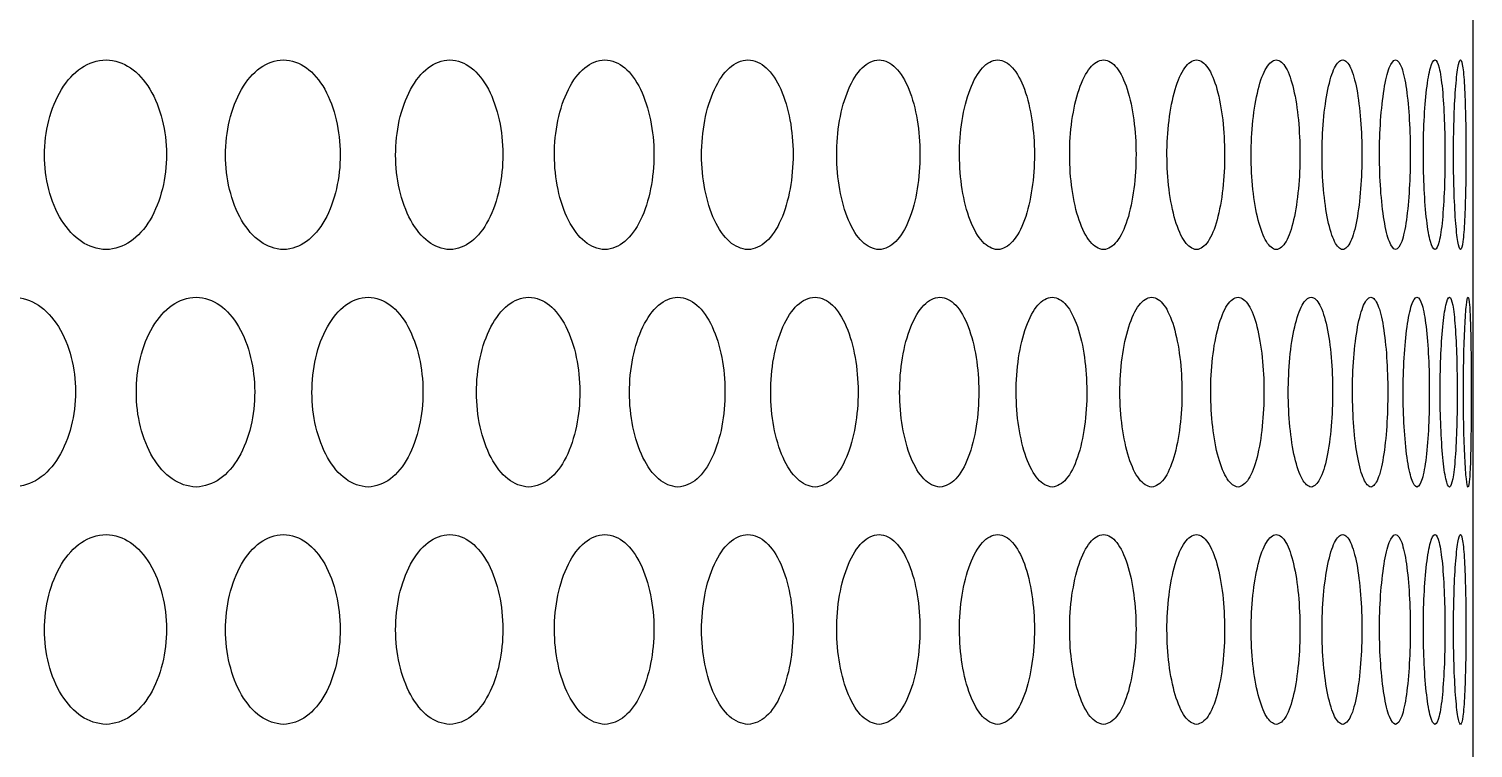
# Model space of a CAD drawing. Header units: millimetres. Extents: x 750 to 8479, y 2174 to 4333.
# Drawn here: x 1466.5 to 1527.4, y 2814.1 to 2844.4 of the extents above; entities that cross this region are included whole.
import ezdxf

# ---------------------------------------------------------------- set-up
doc = ezdxf.new("R2010")
doc.units = ezdxf.units.MM
doc.header["$LTSCALE"] = 153.67
doc.layers.get('0').update_dxf_attribs({"linetype": 'CONTINUOUS'})
doc.layers.add('02___PRT_ALL_AXES', color=7, linetype='CONTINUOUS')

msp = doc.modelspace()

# ---------------------------------------------------------------- linework, layer by layer
at = {"color": 0, "linetype": 'Continuous'}
for p, q in [((1527.40228, 3065.06162), (1527.40228, 2622.77021)), ((1527.41179, 2622.77021), (1527.41179, 3065.06162))]:
    msp.add_line(p, q, dxfattribs=at)
at = {"layer": '02___PRT_ALL_AXES', "color": 0, "linetype": 'Continuous'}
for points in [[(1469.79334, 2835.06591), (1469.41357, 2835.08775), (1468.73133, 2835.29974), (1467.8674, 2836.24269), (1467.32065, 2837.58256), (1467.14017, 2839.04925), (1467.31337, 2840.52312), (1467.85904, 2841.87762), (1468.72748, 2842.83075), (1469.41204, 2843.04428), (1469.79334, 2843.06591)], [(1469.79334, 2843.06591), (1470.17311, 2843.04407), (1470.84911, 2842.83209), (1471.69293, 2841.88914), (1472.22098, 2840.54927), (1472.39436, 2839.08257), (1472.22798, 2837.60871), (1471.70106, 2836.25421), (1470.85292, 2835.30107), (1470.17463, 2835.08754), (1469.79334, 2835.06591)], [(1477.27173, 2835.06591), (1476.91449, 2835.08775), (1476.27239, 2835.29974), (1475.45871, 2836.24269), (1474.94346, 2837.58256), (1474.77333, 2839.04925), (1474.9366, 2840.52312), (1475.45084, 2841.87762), (1476.26877, 2842.83075), (1476.91305, 2843.04428), (1477.27173, 2843.06591)], [(1477.27173, 2843.06591), (1477.62898, 2843.04407), (1478.2646, 2842.83209), (1479.05739, 2841.88914), (1479.55321, 2840.54927), (1479.71596, 2839.08257), (1479.55978, 2837.60871), (1479.06502, 2836.25421), (1478.26817, 2835.30107), (1477.63042, 2835.08754), (1477.27173, 2835.06591)], [(1484.28468, 2835.06591), (1483.95079, 2835.08775), (1483.35034, 2835.29974), (1482.58879, 2836.24269), (1482.10624, 2837.58256), (1481.94687, 2839.04925), (1482.09982, 2840.52312), (1482.58142, 2841.87762), (1483.34695, 2842.83075), (1483.94944, 2843.04428), (1484.28468, 2843.06591)], [(1484.28468, 2843.06591), (1484.61858, 2843.04407), (1485.21232, 2842.83209), (1485.95224, 2841.88914), (1486.41467, 2840.54927), (1486.56642, 2839.08257), (1486.4208, 2837.60871), (1485.95936, 2836.25421), (1485.21566, 2835.30107), (1484.61992, 2835.08754), (1484.28468, 2835.06591)], [(1490.81584, 2835.06591), (1490.50608, 2835.08775), (1489.94867, 2835.29974), (1489.24104, 2836.24269), (1488.79232, 2837.58256), (1488.64406, 2839.04925), (1488.78634, 2840.52312), (1489.23419, 2841.87762), (1489.94553, 2842.83075), (1490.50483, 2843.04428), (1490.81584, 2843.06591)], [(1490.81584, 2843.06591), (1491.12561, 2843.04407), (1491.6761, 2842.83209), (1492.36143, 2841.88914), (1492.78939, 2840.54927), (1492.92978, 2839.08257), (1492.79506, 2837.60871), (1492.36802, 2836.25421), (1491.67919, 2835.30107), (1491.12686, 2835.08754), (1490.81584, 2835.06591)], [(1496.85001, 2835.06591), (1496.5651, 2835.08775), (1496.05203, 2835.29974), (1495.39996, 2836.24269), (1494.98611, 2837.58256), (1494.84932, 2839.04925), (1494.9806, 2840.52312), (1495.39364, 2841.87762), (1496.04914, 2842.83075), (1496.56395, 2843.04428), (1496.85001, 2843.06591)], [(1496.85001, 2843.06591), (1497.13493, 2843.04407), (1497.64088, 2842.83209), (1498.27002, 2841.88914), (1498.66253, 2840.54927), (1498.79122, 2839.08257), (1498.66772, 2837.60871), (1498.27607, 2836.25421), (1497.64372, 2835.30107), (1497.13607, 2835.08754), (1496.85001, 2835.06591)], [(1502.37314, 2835.06591), (1502.11373, 2835.08775), (1501.64621, 2835.29974), (1501.05121, 2836.24269), (1500.6732, 2837.58256), (1500.5482, 2839.04925), (1500.66816, 2840.52312), (1501.04544, 2841.87762), (1501.64357, 2842.83075), (1502.11269, 2843.04428), (1502.37314, 2843.06591)], [(1502.37314, 2843.06591), (1502.63254, 2843.04407), (1503.09277, 2842.83209), (1503.66425, 2841.88914), (1504.02039, 2840.54927), (1504.1371, 2839.08257), (1504.0251, 2837.60871), (1503.66975, 2836.25421), (1503.09536, 2835.30107), (1502.63358, 2835.08754), (1502.37314, 2835.06591)], [(1507.37235, 2835.06591), (1507.13907, 2835.08775), (1506.71817, 2835.29974), (1506.18163, 2836.24269), (1505.84033, 2837.58256), (1505.72741, 2839.04925), (1505.83579, 2840.52312), (1506.17643, 2841.87762), (1506.71579, 2842.83075), (1507.13813, 2843.04428), (1507.37235, 2843.06591)], [(1507.37235, 2843.06591), (1507.60563, 2843.04407), (1508.01908, 2842.83209), (1508.53158, 2841.88914), (1508.85051, 2840.54927), (1508.95496, 2839.08257), (1508.85473, 2837.60871), (1508.5365, 2836.25421), (1508.0214, 2835.30107), (1507.60657, 2835.08754), (1507.37235, 2835.06591)], [(1511.83601, 2835.06591), (1511.62939, 2835.08775), (1511.2561, 2835.29974), (1510.77927, 2836.24269), (1510.47549, 2837.58256), (1510.3749, 2839.04925), (1510.47144, 2840.52312), (1510.77465, 2841.87762), (1511.25399, 2842.83075), (1511.62856, 2843.04428), (1511.83601, 2843.06591)], [(1511.83601, 2843.06591), (1512.04263, 2843.04407), (1512.40833, 2842.83209), (1512.86065, 2841.88914), (1513.14163, 2840.54927), (1513.23358, 2839.08257), (1513.14535, 2837.60871), (1512.86499, 2836.25421), (1512.41038, 2835.30107), (1512.04346, 2835.08754), (1511.83601, 2835.06591)], [(1515.75373, 2835.06591), (1515.57425, 2835.08775), (1515.24943, 2835.29974), (1514.83343, 2836.24269), (1514.56786, 2837.58256), (1514.47985, 2839.04925), (1514.56432, 2840.52312), (1514.82939, 2841.87762), (1515.2476, 2842.83075), (1515.57353, 2843.04428), (1515.75373, 2843.06591)], [(1515.75373, 2843.06591), (1515.93321, 2843.04407), (1516.2503, 2842.83209), (1516.64138, 2841.88914), (1516.88377, 2840.54927), (1516.963, 2839.08257), (1516.88698, 2837.60871), (1516.64514, 2836.25421), (1516.25208, 2835.30107), (1515.93393, 2835.08754), (1515.75373, 2835.06591)], [(1519.11637, 2835.06591), (1518.96445, 2835.08775), (1518.68887, 2835.29974), (1518.33466, 2836.24269), (1518.10793, 2837.58256), (1518.0327, 2839.04925), (1518.1049, 2840.52312), (1518.33122, 2841.87762), (1518.68731, 2842.83075), (1518.96384, 2843.04428), (1519.11637, 2843.06591)], [(1519.11637, 2843.06591), (1519.26829, 2843.04407), (1519.53604, 2842.83209), (1519.86498, 2841.88914), (1520.06821, 2840.54927), (1520.13453, 2839.08257), (1520.07089, 2837.60871), (1519.86814, 2836.25421), (1519.53755, 2835.30107), (1519.2689, 2835.08754), (1519.11637, 2835.06591)], [(1521.91611, 2835.06591), (1521.79211, 2835.08775), (1521.5664, 2835.29974), (1521.27481, 2836.24269), (1521.08744, 2837.58256), (1521.02516, 2839.04925), (1521.08494, 2840.52312), (1521.27197, 2841.87762), (1521.56512, 2842.83075), (1521.79161, 2843.04428), (1521.91611, 2843.06591)], [(1521.91611, 2843.06591), (1522.04012, 2843.04407), (1522.2579, 2842.83209), (1522.52394, 2841.88914), (1522.68752, 2840.54927), (1522.74079, 2839.08257), (1522.68968, 2837.60871), (1522.52648, 2836.25421), (1522.25913, 2835.30107), (1522.04062, 2835.08754), (1521.91611, 2835.06591)], [(1524.14643, 2835.06591), (1524.05063, 2835.08775), (1523.87532, 2835.29974), (1523.64702, 2836.24269), (1523.49946, 2837.58256), (1523.45028, 2839.04925), (1523.49749, 2840.52312), (1523.6448, 2841.87762), (1523.87433, 2842.83075), (1524.05025, 2843.04428), (1524.14643, 2843.06591)], [(1524.14643, 2843.06591), (1524.24223, 2843.04407), (1524.40955, 2842.83209), (1524.61205, 2841.88914), (1524.73562, 2840.54927), (1524.77571, 2839.08257), (1524.73725, 2837.60871), (1524.61398, 2836.25421), (1524.41049, 2835.30107), (1524.24262, 2835.08754), (1524.14643, 2835.06591)], [(1525.80214, 2835.06591), (1525.73476, 2835.08775), (1525.61025, 2835.29974), (1525.44579, 2836.24269), (1525.33837, 2837.58256), (1525.30241, 2839.04925), (1525.33693, 2840.52312), (1525.44418, 2841.87762), (1525.60955, 2842.83075), (1525.73449, 2843.04428), (1525.80214, 2843.06591)], [(1525.80214, 2843.06591), (1525.86951, 2843.04407), (1525.98597, 2842.83209), (1526.12447, 2841.88914), (1526.20773, 2840.54927), (1526.23454, 2839.08257), (1526.20882, 2837.60871), (1526.12578, 2836.25421), (1525.98662, 2835.30107), (1525.86978, 2835.08754), (1525.80214, 2835.06591)], [(1526.87937, 2835.06591), (1526.84058, 2835.08775), (1526.76717, 2835.29974), (1526.66691, 2836.24269), (1526.59989, 2837.58256), (1526.57722, 2839.04925), (1526.59898, 2840.52312), (1526.66592, 2841.87762), (1526.76675, 2842.83075), (1526.84042, 2843.04428), (1526.87937, 2843.06591)], [(1526.87937, 2843.06591), (1526.91816, 2843.04407), (1526.98348, 2842.83209), (1527.05766, 2841.88914), (1527.10042, 2840.54927), (1527.1139, 2839.08257), (1527.10097, 2837.60871), (1527.05835, 2836.25421), (1526.98385, 2835.30107), (1526.91831, 2835.08754), (1526.87937, 2835.06591)], [(1465.885, 2833.06591), (1466.2757, 2833.04407), (1466.97131, 2832.83209), (1467.83991, 2831.88914), (1468.38362, 2830.54927), (1468.56217, 2829.08257), (1468.39083, 2827.60871), (1467.84828, 2826.25421), (1466.97523, 2825.30107), (1466.27727, 2825.08754), (1465.885, 2825.06591)], [(1473.58965, 2825.06591), (1473.22104, 2825.08775), (1472.55868, 2825.29974), (1471.71963, 2826.24269), (1471.18847, 2827.58256), (1471.01312, 2829.04925), (1471.1814, 2830.52312), (1471.71151, 2831.87762), (1472.55495, 2832.83075), (1473.21956, 2833.04428), (1473.58965, 2833.06591)], [(1473.58965, 2833.06591), (1473.95827, 2833.04407), (1474.61427, 2832.83209), (1475.43281, 2831.88914), (1475.9449, 2830.54927), (1476.11302, 2829.08257), (1475.95168, 2827.60871), (1475.4407, 2826.25421), (1474.61796, 2825.30107), (1473.95975, 2825.08754), (1473.58965, 2825.06591)], [(1480.83744, 2825.06591), (1480.49176, 2825.08775), (1479.87031, 2825.29974), (1479.08247, 2826.24269), (1478.58342, 2827.58256), (1478.41863, 2829.04925), (1478.57678, 2830.52312), (1479.07484, 2831.87762), (1479.86681, 2832.83075), (1480.49037, 2833.04428), (1480.83744, 2833.06591)], [(1480.83744, 2833.06591), (1481.18311, 2833.04407), (1481.79796, 2832.83209), (1482.56455, 2831.88914), (1483.04381, 2830.54927), (1483.20111, 2829.08257), (1483.05016, 2827.60871), (1482.57193, 2826.25421), (1481.80142, 2825.30107), (1481.1845, 2825.08754), (1480.83744, 2825.06591)], [(1487.61146, 2825.06591), (1487.28954, 2825.08775), (1486.71044, 2825.29974), (1485.97564, 2826.24269), (1485.50987, 2827.58256), (1485.35601, 2829.04925), (1485.50367, 2830.52312), (1485.96852, 2831.87762), (1486.70718, 2832.83075), (1487.28824, 2833.04428), (1487.61146, 2833.06591)], [(1487.61146, 2833.06591), (1487.93339, 2833.04407), (1488.50567, 2832.83209), (1489.2185, 2831.88914), (1489.66383, 2830.54927), (1489.80994, 2829.08257), (1489.66973, 2827.60871), (1489.22536, 2826.25421), (1488.50889, 2825.30107), (1487.93468, 2825.08754), (1487.61146, 2825.06591)], [(1493.89596, 2825.06591), (1493.59853, 2825.08775), (1493.06314, 2825.29974), (1492.38309, 2826.24269), (1491.95168, 2827.58256), (1491.80912, 2829.04925), (1491.94593, 2830.52312), (1492.3765, 2831.87762), (1493.06012, 2832.83075), (1493.59733, 2833.04428), (1493.89596, 2833.06591)], [(1493.89596, 2833.06591), (1494.19339, 2833.04407), (1494.72176, 2832.83209), (1495.37918, 2831.88914), (1495.78954, 2830.54927), (1495.92412, 2829.08257), (1495.79498, 2827.60871), (1495.38551, 2826.25421), (1494.72473, 2825.30107), (1494.19458, 2825.08754), (1493.89596, 2825.06591)], [(1499.67629, 2825.06591), (1499.40405, 2825.08775), (1498.91361, 2825.29974), (1498.28989, 2826.24269), (1497.89385, 2827.58256), (1497.76292, 2829.04925), (1497.88857, 2830.52312), (1498.28385, 2831.87762), (1498.91085, 2832.83075), (1499.40295, 2833.04428), (1499.67629, 2833.06591)], [(1499.67629, 2833.06591), (1499.94852, 2833.04407), (1500.43176, 2832.83209), (1501.03224, 2831.88914), (1501.40667, 2830.54927), (1501.52941, 2829.08257), (1501.41163, 2827.60871), (1501.03802, 2826.25421), (1500.43447, 2825.30107), (1499.94962, 2825.08754), (1499.67629, 2825.06591)], [(1504.93899, 2825.06591), (1504.69257, 2825.08775), (1504.24823, 2825.29974), (1503.6823, 2826.24269), (1503.32254, 2827.58256), (1503.20354, 2829.04925), (1503.31775, 2830.52312), (1503.67681, 2831.87762), (1504.24573, 2832.83075), (1504.69158, 2833.04428), (1504.93899, 2833.06591)], [(1504.93899, 2833.06591), (1505.1854, 2833.04407), (1505.62237, 2832.83209), (1506.16452, 2831.88914), (1506.50215, 2830.54927), (1506.61276, 2829.08257), (1506.50662, 2827.60871), (1506.16973, 2826.25421), (1505.62483, 2825.30107), (1505.18639, 2825.08754), (1504.93899, 2825.06591)], [(1509.6718, 2825.06591), (1509.45179, 2825.08775), (1509.05457, 2825.29974), (1508.54775, 2826.24269), (1508.22511, 2827.58256), (1508.11833, 2829.04925), (1508.22081, 2830.52312), (1508.54283, 2831.87762), (1509.05233, 2832.83075), (1509.4509, 2833.04428), (1509.6718, 2833.06591)], [(1509.6718, 2833.06591), (1509.89182, 2833.04407), (1510.2815, 2832.83209), (1510.76405, 2831.88914), (1511.0641, 2830.54927), (1511.16233, 2829.08257), (1511.06807, 2827.60871), (1510.76869, 2826.25421), (1510.28369, 2825.30107), (1509.89271, 2825.08754), (1509.6718, 2825.06591)], [(1513.86371, 2825.06591), (1513.67061, 2825.08775), (1513.32145, 2825.29974), (1512.87491, 2826.24269), (1512.59015, 2827.58256), (1512.49582, 2829.04925), (1512.58635, 2830.52312), (1512.87057, 2831.87762), (1513.31948, 2832.83075), (1513.66983, 2833.04428), (1513.86371, 2833.06591)], [(1513.86371, 2833.06591), (1514.05682, 2833.04407), (1514.39831, 2832.83209), (1514.82014, 2831.88914), (1515.0819, 2830.54927), (1515.16751, 2829.08257), (1515.08536, 2827.60871), (1514.82419, 2826.25421), (1514.40023, 2825.30107), (1514.0576, 2825.08754), (1513.86371, 2825.06591)], [(1517.50495, 2825.06591), (1517.33921, 2825.08775), (1517.03891, 2825.29974), (1516.6537, 2826.24269), (1516.40748, 2827.58256), (1516.32584, 2829.04925), (1516.4042, 2830.52312), (1516.64996, 2831.87762), (1517.03722, 2832.83075), (1517.33854, 2833.04428), (1517.50495, 2833.06591)], [(1517.50495, 2833.06591), (1517.6707, 2833.04407), (1517.96321, 2832.83209), (1518.32333, 2831.88914), (1518.5462, 2830.54927), (1518.61899, 2829.08257), (1518.54914, 2827.60871), (1518.32678, 2826.25421), (1517.96485, 2825.30107), (1517.67137, 2825.08754), (1517.50495, 2825.06591)], [(1520.58704, 2825.06591), (1520.44904, 2825.08775), (1520.19832, 2825.29974), (1519.87533, 2826.24269), (1519.66822, 2827.58256), (1519.59944, 2829.04925), (1519.66545, 2830.52312), (1519.87219, 2831.87762), (1520.1969, 2832.83075), (1520.44849, 2833.04428), (1520.58704, 2833.06591)], [(1520.58704, 2833.06591), (1520.72504, 2833.04407), (1520.96789, 2832.83209), (1521.26546, 2831.88914), (1521.44892, 2830.54927), (1521.50873, 2829.08257), (1521.45134, 2827.60871), (1521.26831, 2826.25421), (1520.96925, 2825.30107), (1520.7256, 2825.08754), (1520.58704, 2825.06591)], [(1523.10281, 2825.06591), (1522.99287, 2825.08775), (1522.7923, 2825.29974), (1522.53228, 2826.24269), (1522.36477, 2827.58256), (1522.30903, 2829.04925), (1522.36253, 2830.52312), (1522.52975, 2831.87762), (1522.79117, 2832.83075), (1522.99243, 2833.04428), (1523.10281, 2833.06591)], [(1523.10281, 2833.06591), (1523.21274, 2833.04407), (1523.40535, 2832.83209), (1523.63968, 2831.88914), (1523.7833, 2830.54927), (1523.82999, 2829.08257), (1523.78519, 2827.60871), (1523.64192, 2826.25421), (1523.40643, 2825.30107), (1523.21318, 2825.08754), (1523.10281, 2825.06591)], [(1525.04638, 2825.06591), (1524.96477, 2825.08775), (1524.81482, 2825.29974), (1524.61838, 2826.24269), (1524.49086, 2827.58256), (1524.44827, 2829.04925), (1524.48915, 2830.52312), (1524.61646, 2831.87762), (1524.81397, 2832.83075), (1524.96445, 2833.04428), (1525.04638, 2833.06591)], [(1525.04638, 2833.06591), (1525.128, 2833.04407), (1525.26992, 2832.83209), (1525.44047, 2831.88914), (1525.54392, 2830.54927), (1525.57738, 2829.08257), (1525.54528, 2827.60871), (1525.4421, 2826.25421), (1525.27072, 2825.30107), (1525.12832, 2825.08754), (1525.04638, 2825.06591)], [(1526.41325, 2825.06591), (1526.36015, 2825.08775), (1526.26116, 2825.29974), (1526.12876, 2826.24269), (1526.04152, 2827.58256), (1526.01219, 2829.04925), (1526.04035, 2830.52312), (1526.12746, 2831.87762), (1526.2606, 2832.83075), (1526.35994, 2833.04428), (1526.41325, 2833.06591)], [(1526.41325, 2833.06591), (1526.46635, 2833.04407), (1526.55726, 2832.83209), (1526.66363, 2831.88914), (1526.72666, 2830.54927), (1526.74681, 2829.08257), (1526.72748, 2827.60871), (1526.66464, 2826.25421), (1526.55777, 2825.30107), (1526.46656, 2825.08754), (1526.41325, 2825.06591)], [(1527.20022, 2825.06591), (1527.17576, 2825.08775), (1527.12797, 2825.29974), (1527.05992, 2826.24269), (1527.01316, 2827.58256), (1526.99716, 2829.04925), (1527.01252, 2830.52312), (1527.05924, 2831.87762), (1527.12769, 2832.83075), (1527.17566, 2833.04428), (1527.20022, 2833.06591)], [(1527.20022, 2833.06591), (1527.22468, 2833.04407), (1527.26437, 2832.83209), (1527.30631, 2831.88914), (1527.32878, 2830.54927), (1527.33558, 2829.08257), (1527.32906, 2827.60871), (1527.3067, 2826.25421), (1527.26459, 2825.30107), (1527.22478, 2825.08754), (1527.20022, 2825.06591)], [(1469.79334, 2815.06591), (1469.41357, 2815.08775), (1468.73133, 2815.29974), (1467.8674, 2816.24269), (1467.32065, 2817.58256), (1467.14017, 2819.04925), (1467.31337, 2820.52312), (1467.85904, 2821.87762), (1468.72748, 2822.83075), (1469.41204, 2823.04428), (1469.79334, 2823.06591)], [(1469.79334, 2823.06591), (1470.17311, 2823.04407), (1470.84911, 2822.83209), (1471.69293, 2821.88914), (1472.22098, 2820.54927), (1472.39436, 2819.08257), (1472.22798, 2817.60871), (1471.70106, 2816.25421), (1470.85292, 2815.30107), (1470.17463, 2815.08754), (1469.79334, 2815.06591)], [(1477.27173, 2815.06591), (1476.91449, 2815.08775), (1476.27239, 2815.29974), (1475.45871, 2816.24269), (1474.94346, 2817.58256), (1474.77333, 2819.04925), (1474.9366, 2820.52312), (1475.45084, 2821.87762), (1476.26877, 2822.83075), (1476.91305, 2823.04428), (1477.27173, 2823.06591)], [(1477.27173, 2823.06591), (1477.62898, 2823.04407), (1478.2646, 2822.83209), (1479.05739, 2821.88914), (1479.55321, 2820.54927), (1479.71596, 2819.08257), (1479.55978, 2817.60871), (1479.06502, 2816.25421), (1478.26817, 2815.30107), (1477.63042, 2815.08754), (1477.27173, 2815.06591)], [(1484.28468, 2815.06591), (1483.95079, 2815.08775), (1483.35034, 2815.29974), (1482.58879, 2816.24269), (1482.10624, 2817.58256), (1481.94687, 2819.04925), (1482.09982, 2820.52312), (1482.58142, 2821.87762), (1483.34695, 2822.83075), (1483.94944, 2823.04428), (1484.28468, 2823.06591)], [(1484.28468, 2823.06591), (1484.61858, 2823.04407), (1485.21232, 2822.83209), (1485.95224, 2821.88914), (1486.41467, 2820.54927), (1486.56642, 2819.08257), (1486.4208, 2817.60871), (1485.95936, 2816.25421), (1485.21566, 2815.30107), (1484.61992, 2815.08754), (1484.28468, 2815.06591)], [(1490.81584, 2815.06591), (1490.50608, 2815.08775), (1489.94867, 2815.29974), (1489.24104, 2816.24269), (1488.79232, 2817.58256), (1488.64406, 2819.04925), (1488.78634, 2820.52312), (1489.23419, 2821.87762), (1489.94553, 2822.83075), (1490.50483, 2823.04428), (1490.81584, 2823.06591)], [(1490.81584, 2823.06591), (1491.12561, 2823.04407), (1491.6761, 2822.83209), (1492.36143, 2821.88914), (1492.78939, 2820.54927), (1492.92978, 2819.08257), (1492.79506, 2817.60871), (1492.36802, 2816.25421), (1491.67919, 2815.30107), (1491.12686, 2815.08754), (1490.81584, 2815.06591)], [(1496.85001, 2815.06591), (1496.5651, 2815.08775), (1496.05203, 2815.29974), (1495.39996, 2816.24269), (1494.98611, 2817.58256), (1494.84932, 2819.04925), (1494.9806, 2820.52312), (1495.39364, 2821.87762), (1496.04914, 2822.83075), (1496.56395, 2823.04428), (1496.85001, 2823.06591)], [(1496.85001, 2823.06591), (1497.13493, 2823.04407), (1497.64088, 2822.83209), (1498.27002, 2821.88914), (1498.66253, 2820.54927), (1498.79122, 2819.08257), (1498.66772, 2817.60871), (1498.27607, 2816.25421), (1497.64372, 2815.30107), (1497.13607, 2815.08754), (1496.85001, 2815.06591)], [(1502.37314, 2815.06591), (1502.11373, 2815.08775), (1501.64621, 2815.29974), (1501.05121, 2816.24269), (1500.6732, 2817.58256), (1500.5482, 2819.04925), (1500.66816, 2820.52312), (1501.04544, 2821.87762), (1501.64357, 2822.83075), (1502.11269, 2823.04428), (1502.37314, 2823.06591)], [(1502.37314, 2823.06591), (1502.63254, 2823.04407), (1503.09277, 2822.83209), (1503.66425, 2821.88914), (1504.02039, 2820.54927), (1504.1371, 2819.08257), (1504.0251, 2817.60871), (1503.66975, 2816.25421), (1503.09536, 2815.30107), (1502.63358, 2815.08754), (1502.37314, 2815.06591)], [(1507.37235, 2815.06591), (1507.13907, 2815.08775), (1506.71817, 2815.29974), (1506.18163, 2816.24269), (1505.84033, 2817.58256), (1505.72741, 2819.04925), (1505.83579, 2820.52312), (1506.17643, 2821.87762), (1506.71579, 2822.83075), (1507.13813, 2823.04428), (1507.37235, 2823.06591)], [(1507.37235, 2823.06591), (1507.60563, 2823.04407), (1508.01908, 2822.83209), (1508.53158, 2821.88914), (1508.85051, 2820.54927), (1508.95496, 2819.08257), (1508.85473, 2817.60871), (1508.5365, 2816.25421), (1508.0214, 2815.30107), (1507.60657, 2815.08754), (1507.37235, 2815.06591)], [(1511.83601, 2815.06591), (1511.62939, 2815.08775), (1511.2561, 2815.29974), (1510.77927, 2816.24269), (1510.47549, 2817.58256), (1510.3749, 2819.04925), (1510.47144, 2820.52312), (1510.77465, 2821.87762), (1511.25399, 2822.83075), (1511.62856, 2823.04428), (1511.83601, 2823.06591)], [(1511.83601, 2823.06591), (1512.04263, 2823.04407), (1512.40833, 2822.83209), (1512.86065, 2821.88914), (1513.14163, 2820.54927), (1513.23358, 2819.08257), (1513.14535, 2817.60871), (1512.86499, 2816.25421), (1512.41038, 2815.30107), (1512.04346, 2815.08754), (1511.83601, 2815.06591)], [(1515.75373, 2815.06591), (1515.57425, 2815.08775), (1515.24943, 2815.29974), (1514.83343, 2816.24269), (1514.56786, 2817.58256), (1514.47985, 2819.04925), (1514.56432, 2820.52312), (1514.82939, 2821.87762), (1515.2476, 2822.83075), (1515.57353, 2823.04428), (1515.75373, 2823.06591)], [(1515.75373, 2823.06591), (1515.93321, 2823.04407), (1516.2503, 2822.83209), (1516.64138, 2821.88914), (1516.88377, 2820.54927), (1516.963, 2819.08257), (1516.88698, 2817.60871), (1516.64514, 2816.25421), (1516.25208, 2815.30107), (1515.93393, 2815.08754), (1515.75373, 2815.06591)], [(1519.11637, 2815.06591), (1518.96445, 2815.08775), (1518.68887, 2815.29974), (1518.33466, 2816.24269), (1518.10793, 2817.58256), (1518.0327, 2819.04925), (1518.1049, 2820.52312), (1518.33122, 2821.87762), (1518.68731, 2822.83075), (1518.96384, 2823.04428), (1519.11637, 2823.06591)], [(1519.11637, 2823.06591), (1519.26829, 2823.04407), (1519.53604, 2822.83209), (1519.86498, 2821.88914), (1520.06821, 2820.54927), (1520.13453, 2819.08257), (1520.07089, 2817.60871), (1519.86814, 2816.25421), (1519.53755, 2815.30107), (1519.2689, 2815.08754), (1519.11637, 2815.06591)], [(1521.91611, 2815.06591), (1521.79211, 2815.08775), (1521.5664, 2815.29974), (1521.27481, 2816.24269), (1521.08744, 2817.58256), (1521.02516, 2819.04925), (1521.08494, 2820.52312), (1521.27197, 2821.87762), (1521.56512, 2822.83075), (1521.79161, 2823.04428), (1521.91611, 2823.06591)], [(1521.91611, 2823.06591), (1522.04012, 2823.04407), (1522.2579, 2822.83209), (1522.52394, 2821.88914), (1522.68752, 2820.54927), (1522.74079, 2819.08257), (1522.68968, 2817.60871), (1522.52648, 2816.25421), (1522.25913, 2815.30107), (1522.04062, 2815.08754), (1521.91611, 2815.06591)], [(1524.14643, 2815.06591), (1524.05063, 2815.08775), (1523.87532, 2815.29974), (1523.64702, 2816.24269), (1523.49946, 2817.58256), (1523.45028, 2819.04925), (1523.49749, 2820.52312), (1523.6448, 2821.87762), (1523.87433, 2822.83075), (1524.05025, 2823.04428), (1524.14643, 2823.06591)], [(1524.14643, 2823.06591), (1524.24223, 2823.04407), (1524.40955, 2822.83209), (1524.61205, 2821.88914), (1524.73562, 2820.54927), (1524.77571, 2819.08257), (1524.73725, 2817.60871), (1524.61398, 2816.25421), (1524.41049, 2815.30107), (1524.24262, 2815.08754), (1524.14643, 2815.06591)], [(1525.80214, 2815.06591), (1525.73476, 2815.08775), (1525.61025, 2815.29974), (1525.44579, 2816.24269), (1525.33837, 2817.58256), (1525.30241, 2819.04925), (1525.33693, 2820.52312), (1525.44418, 2821.87762), (1525.60955, 2822.83075), (1525.73449, 2823.04428), (1525.80214, 2823.06591)], [(1525.80214, 2823.06591), (1525.86951, 2823.04407), (1525.98597, 2822.83209), (1526.12447, 2821.88914), (1526.20773, 2820.54927), (1526.23454, 2819.08257), (1526.20882, 2817.60871), (1526.12578, 2816.25421), (1525.98662, 2815.30107), (1525.86978, 2815.08754), (1525.80214, 2815.06591)], [(1526.87937, 2815.06591), (1526.84058, 2815.08775), (1526.76717, 2815.29974), (1526.66691, 2816.24269), (1526.59989, 2817.58256), (1526.57722, 2819.04925), (1526.59898, 2820.52312), (1526.66592, 2821.87762), (1526.76675, 2822.83075), (1526.84042, 2823.04428), (1526.87937, 2823.06591)], [(1526.87937, 2823.06591), (1526.91816, 2823.04407), (1526.98348, 2822.83209), (1527.05766, 2821.88914), (1527.10042, 2820.54927), (1527.1139, 2819.08257), (1527.10097, 2817.60871), (1527.05835, 2816.25421), (1526.98385, 2815.30107), (1526.91831, 2815.08754), (1526.87937, 2815.06591)]]:
    msp.add_open_spline(points, degree=3, dxfattribs=at)

doc.saveas('drawing.dxf')
